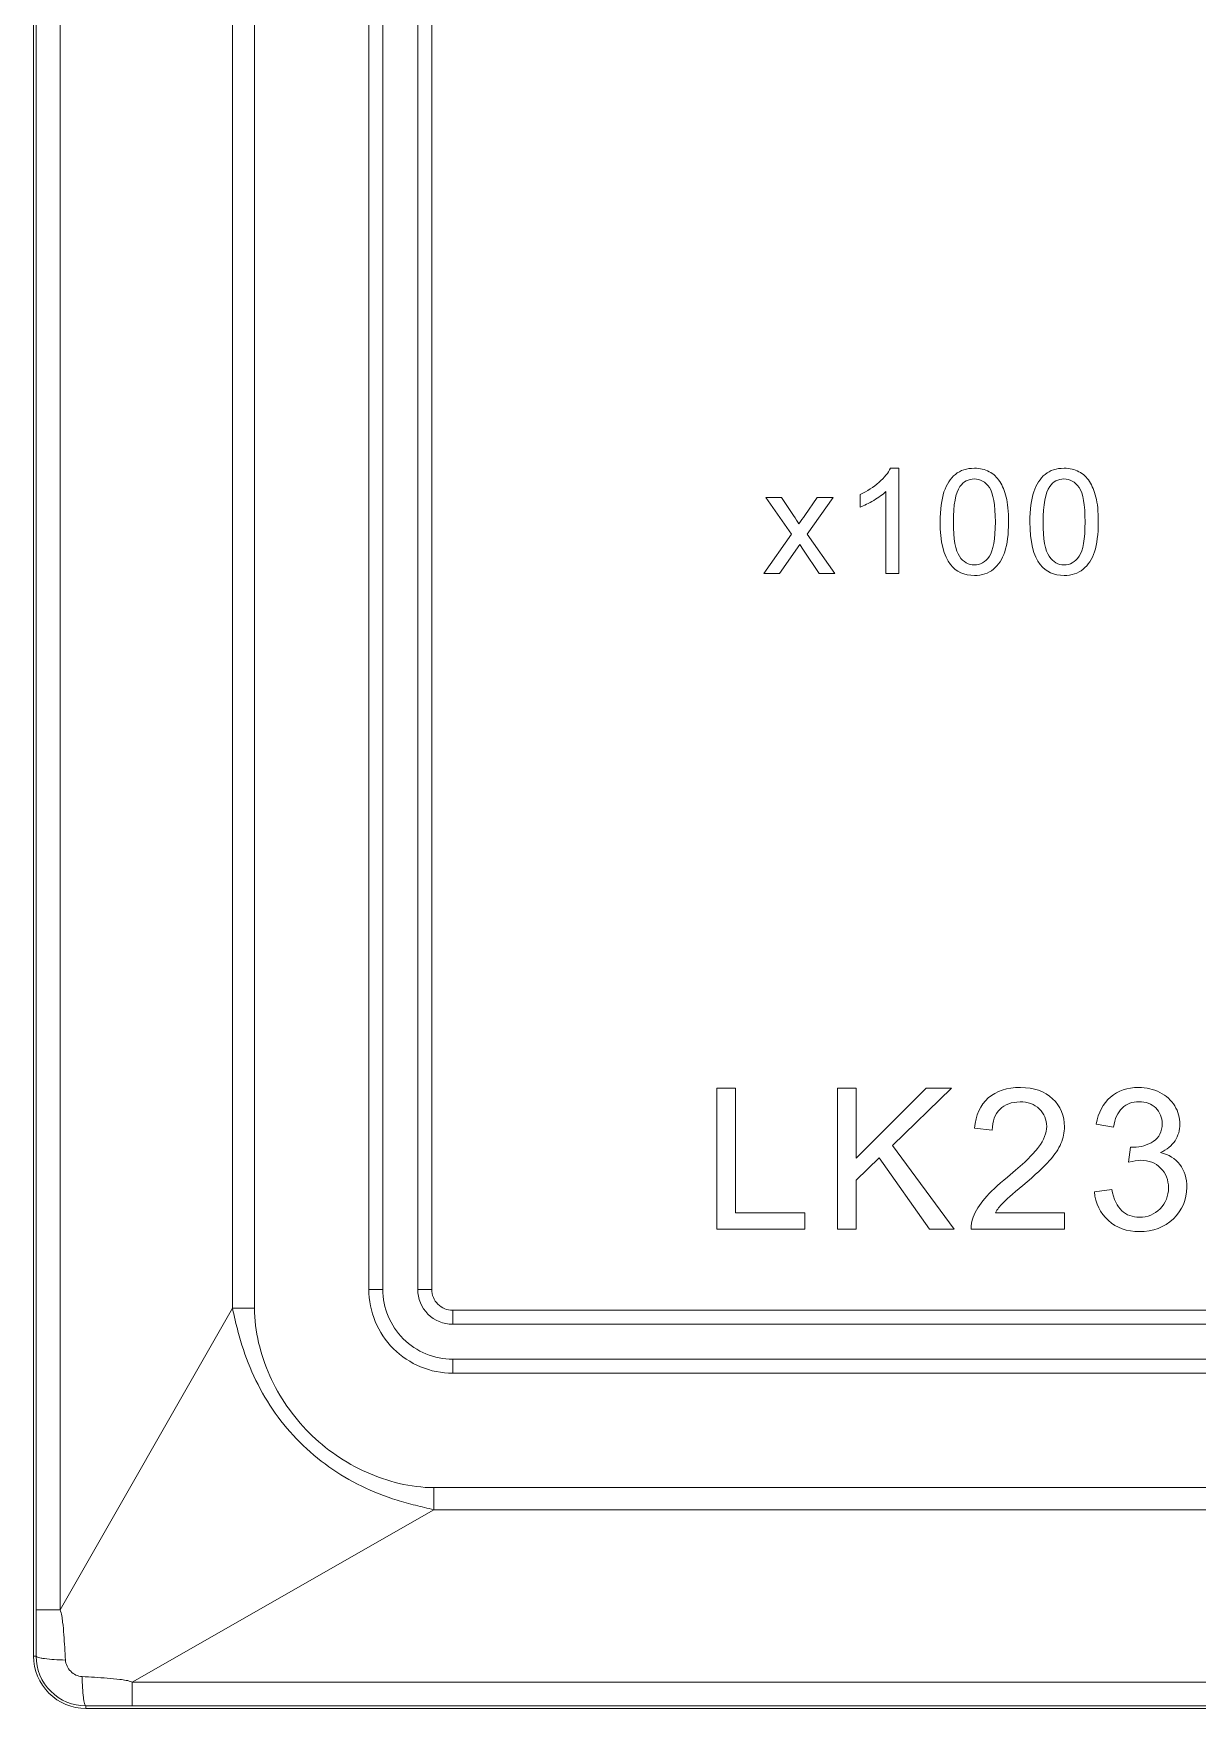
# Model space of a CAD drawing. Header units: millimetres. Extents: x 33157 to 59611, y -29750 to 1750.
# Drawn here: x 53729.31 to 53745.97, y 379.19 to 403.17 of the extents above; entities that cross this region are included whole.
import ezdxf

# ---------------------------------------------------------------- set-up
doc = ezdxf.new("R2010")
doc.units = ezdxf.units.MM
doc.layers.get('0').update_dxf_attribs({"lineweight": 18})

msp = doc.modelspace()

# ---------------------------------------------------------------- linework, layer by layer
at = {"lineweight": 9}
for p, q in [((53729.313, 478.445), (53729.313, 379.945)), ((53729.351, 477.781), (53729.351, 380.609)), ((53729.693, 477.781), (53729.693, 380.609)), ((53732.159, 473.464), (53732.159, 384.925)), ((53732.475, 473.464), (53732.475, 384.925)), ((53734.113, 473.195), (53734.113, 385.195)), ((53734.313, 473.195), (53734.313, 385.195)), ((53734.813, 473.195), (53734.813, 385.195)), ((53735.013, 473.195), (53735.013, 385.195)), ((53734.313, 385.195), (53734.313, 385.195)), ((53735.013, 385.195), (53735.013, 385.195)), ((53732.159, 384.925), (53732.159, 384.925)), ((53732.475, 384.925), (53732.475, 384.925)), ((53735.313, 384.895), (53735.313, 384.895)), ((53735.313, 384.895), (53735.313, 384.695)), ((53735.313, 384.195), (53735.313, 384.195)), ((53735.313, 384.195), (53735.313, 383.995)), ((53735.044, 382.357), (53735.044, 382.357)), ((53735.044, 382.357), (53735.044, 382.041)), ((53735.044, 382.041), (53735.044, 382.041)), ((53729.693, 380.609), (53729.693, 380.609)), ((53729.35, 379.945), (53729.35, 379.945)), ((53730.727, 379.574), (53730.727, 379.574)), ((53730.727, 379.574), (53730.727, 379.233)), ((53730.063, 379.232), (53730.063, 379.232)), ((53730.063, 379.232), (53730.063, 379.195))]:
    msp.add_line(p, q, dxfattribs=at)
for points, knots in [([(53741.699, 395.441), (53741.699, 395.441), (53741.514, 395.441), (53741.514, 395.441), (53741.514, 395.441), (53741.514, 396.617), (53741.514, 396.617), (53741.47, 396.574), (53741.411, 396.532), (53741.339, 396.489), (53741.267, 396.447), (53741.202, 396.415), (53741.145, 396.394), (53741.145, 396.394), (53741.145, 396.573), (53741.145, 396.573), (53741.248, 396.621), (53741.338, 396.68), (53741.415, 396.749), (53741.493, 396.818), (53741.548, 396.885), (53741.58, 396.95), (53741.58, 396.95), (53741.699, 396.95), (53741.699, 396.95), (53741.699, 396.95), (53741.699, 395.441), (53741.699, 395.441)], [0, 0, 0, 0, 137700.964686, 137700.964686, 137700.964686, 275401.929373, 275401.929373, 275401.929373, 413102.894059, 413102.894059, 413102.894059, 550803.858745, 550803.858745, 550803.858745, 688504.823431, 688504.823431, 688504.823431, 826205.788118, 826205.788118, 826205.788118, 963906.752804, 963906.752804, 963906.752804, 1101607.71749, 1101607.71749, 1101607.71749, 1239308.682176, 1239308.682176, 1239308.682176, 1239308.682176]), ([(53742.29, 396.182), (53742.29, 396.36), (53742.309, 396.503), (53742.345, 396.611), (53742.382, 396.72), (53742.436, 396.804), (53742.508, 396.862), (53742.58, 396.921), (53742.671, 396.95), (53742.78, 396.95), (53742.86, 396.95), (53742.931, 396.934), (53742.992, 396.901), (53743.053, 396.869), (53743.103, 396.822), (53743.143, 396.76), (53743.182, 396.7), (53743.213, 396.625), (53743.235, 396.537), (53743.258, 396.449), (53743.269, 396.331), (53743.269, 396.182), (53743.269, 396.006), (53743.251, 395.863), (53743.215, 395.755), (53743.179, 395.646), (53743.124, 395.562), (53743.052, 395.504), (53742.981, 395.445), (53742.89, 395.415), (53742.78, 395.415), (53742.635, 395.415), (53742.521, 395.467), (53742.439, 395.57), (53742.34, 395.696), (53742.29, 395.9), (53742.29, 396.182)], [0, 0, 0, 0, 135579.46263, 135579.46263, 135579.46263, 271158.92526, 271158.92526, 271158.92526, 406738.38789, 406738.38789, 406738.38789, 542317.85052, 542317.85052, 542317.85052, 677897.31315, 677897.31315, 677897.31315, 813476.77578, 813476.77578, 813476.77578, 949056.23841, 949056.23841, 949056.23841, 1084635.70104, 1084635.70104, 1084635.70104, 1220215.16367, 1220215.16367, 1220215.16367, 1355794.626299, 1355794.626299, 1355794.626299, 1491374.088929, 1491374.088929, 1491374.088929, 1626953.551559, 1626953.551559, 1626953.551559, 1626953.551559]), ([(53743.575, 396.182), (53743.575, 396.36), (53743.593, 396.503), (53743.629, 396.611), (53743.666, 396.72), (53743.721, 396.804), (53743.793, 396.862), (53743.864, 396.921), (53743.955, 396.95), (53744.064, 396.95), (53744.145, 396.95), (53744.215, 396.934), (53744.277, 396.901), (53744.337, 396.869), (53744.388, 396.822), (53744.427, 396.76), (53744.466, 396.7), (53744.497, 396.625), (53744.52, 396.537), (53744.542, 396.449), (53744.553, 396.331), (53744.553, 396.182), (53744.553, 396.006), (53744.535, 395.863), (53744.499, 395.755), (53744.463, 395.646), (53744.409, 395.562), (53744.337, 395.504), (53744.265, 395.445), (53744.174, 395.415), (53744.064, 395.415), (53743.92, 395.415), (53743.806, 395.467), (53743.723, 395.57), (53743.624, 395.696), (53743.575, 395.9), (53743.575, 396.182)], [0, 0, 0, 0, 135582.715018, 135582.715018, 135582.715018, 271165.430036, 271165.430036, 271165.430036, 406748.145054, 406748.145054, 406748.145054, 542330.860072, 542330.860072, 542330.860072, 677913.57509, 677913.57509, 677913.57509, 813496.290108, 813496.290108, 813496.290108, 949079.005126, 949079.005126, 949079.005126, 1084661.720144, 1084661.720144, 1084661.720144, 1220244.435163, 1220244.435163, 1220244.435163, 1355827.150181, 1355827.150181, 1355827.150181, 1491409.865199, 1491409.865199, 1491409.865199, 1626992.580217, 1626992.580217, 1626992.580217, 1626992.580217]), ([(53742.479, 396.181), (53742.479, 395.934), (53742.508, 395.77), (53742.566, 395.689), (53742.624, 395.607), (53742.695, 395.566), (53742.78, 395.566), (53742.864, 395.566), (53742.936, 395.607), (53742.994, 395.689), (53743.051, 395.771), (53743.08, 395.935), (53743.08, 396.181), (53743.08, 396.429), (53743.051, 396.593), (53742.994, 396.674), (53742.936, 396.756), (53742.864, 396.797), (53742.778, 396.797), (53742.693, 396.797), (53742.625, 396.76), (53742.574, 396.689), (53742.511, 396.597), (53742.479, 396.428), (53742.479, 396.181)], [0, 0, 0, 0, 138735.227763, 138735.227763, 138735.227763, 277470.455527, 277470.455527, 277470.455527, 416205.68329, 416205.68329, 416205.68329, 554940.911053, 554940.911053, 554940.911053, 693676.138816, 693676.138816, 693676.138816, 832411.36658, 832411.36658, 832411.36658, 971146.594343, 971146.594343, 971146.594343, 1109881.822106, 1109881.822106, 1109881.822106, 1109881.822106]), ([(53743.764, 396.181), (53743.764, 395.934), (53743.793, 395.77), (53743.85, 395.689), (53743.908, 395.607), (53743.98, 395.566), (53744.064, 395.566), (53744.149, 395.566), (53744.22, 395.607), (53744.278, 395.689), (53744.336, 395.771), (53744.364, 395.935), (53744.364, 396.181), (53744.364, 396.429), (53744.336, 396.593), (53744.278, 396.674), (53744.221, 396.756), (53744.148, 396.797), (53744.062, 396.797), (53743.977, 396.797), (53743.909, 396.76), (53743.859, 396.689), (53743.795, 396.597), (53743.764, 396.428), (53743.764, 396.181)], [0, 0, 0, 0, 138738.555826, 138738.555826, 138738.555826, 277477.111651, 277477.111651, 277477.111651, 416215.667477, 416215.667477, 416215.667477, 554954.223303, 554954.223303, 554954.223303, 693692.779128, 693692.779128, 693692.779128, 832431.334954, 832431.334954, 832431.334954, 971169.89078, 971169.89078, 971169.89078, 1109908.446605, 1109908.446605, 1109908.446605, 1109908.446605]), ([(53739.764, 395.441), (53739.764, 395.441), (53740.162, 396.005), (53740.162, 396.005), (53740.162, 396.005), (53739.793, 396.53), (53739.793, 396.53), (53739.793, 396.53), (53740.02, 396.53), (53740.02, 396.53), (53740.02, 396.53), (53740.192, 396.273), (53740.192, 396.273), (53740.224, 396.225), (53740.25, 396.185), (53740.267, 396.155), (53740.298, 396.198), (53740.326, 396.238), (53740.351, 396.273), (53740.351, 396.273), (53740.532, 396.53), (53740.532, 396.53), (53740.532, 396.53), (53740.758, 396.53), (53740.758, 396.53), (53740.758, 396.53), (53740.387, 396.005), (53740.387, 396.005), (53740.387, 396.005), (53740.782, 395.441), (53740.782, 395.441), (53740.782, 395.441), (53740.557, 395.441), (53740.557, 395.441), (53740.557, 395.441), (53740.332, 395.776), (53740.332, 395.776), (53740.332, 395.776), (53740.281, 395.857), (53740.281, 395.857), (53740.281, 395.857), (53739.989, 395.441), (53739.989, 395.441), (53739.989, 395.441), (53739.764, 395.441), (53739.764, 395.441)], [0, 0, 0, 0, 134323.238459, 134323.238459, 134323.238459, 268646.476918, 268646.476918, 268646.476918, 402969.715377, 402969.715377, 402969.715377, 537292.953835, 537292.953835, 537292.953835, 671616.192294, 671616.192294, 671616.192294, 805939.430753, 805939.430753, 805939.430753, 940262.669212, 940262.669212, 940262.669212, 1074585.907671, 1074585.907671, 1074585.907671, 1208909.14613, 1208909.14613, 1208909.14613, 1343232.384589, 1343232.384589, 1343232.384589, 1477555.623048, 1477555.623048, 1477555.623048, 1611878.861506, 1611878.861506, 1611878.861506, 1746202.099965, 1746202.099965, 1746202.099965, 1880525.338424, 1880525.338424, 1880525.338424, 2014848.576883, 2014848.576883, 2014848.576883, 2014848.576883]), ([(53739.093, 386.056), (53739.093, 386.056), (53739.093, 388.077), (53739.093, 388.077), (53739.093, 388.077), (53739.361, 388.077), (53739.361, 388.077), (53739.361, 388.077), (53739.361, 386.293), (53739.361, 386.293), (53739.361, 386.293), (53740.354, 386.293), (53740.354, 386.293), (53740.354, 386.293), (53740.354, 386.056), (53740.354, 386.056), (53740.354, 386.056), (53739.093, 386.056), (53739.093, 386.056)], [0, 0, 0, 0, 141891.277336, 141891.277336, 141891.277336, 283782.554672, 283782.554672, 283782.554672, 425673.832009, 425673.832009, 425673.832009, 567565.109345, 567565.109345, 567565.109345, 709456.386681, 709456.386681, 709456.386681, 851347.664017, 851347.664017, 851347.664017, 851347.664017]), ([(53740.819, 386.056), (53740.819, 386.056), (53740.819, 388.077), (53740.819, 388.077), (53740.819, 388.077), (53741.087, 388.077), (53741.087, 388.077), (53741.087, 388.077), (53741.087, 387.075), (53741.087, 387.075), (53741.087, 387.075), (53742.091, 388.077), (53742.091, 388.077), (53742.091, 388.077), (53742.453, 388.077), (53742.453, 388.077), (53742.453, 388.077), (53741.606, 387.257), (53741.606, 387.257), (53741.606, 387.257), (53742.49, 386.056), (53742.49, 386.056), (53742.49, 386.056), (53742.137, 386.056), (53742.137, 386.056), (53742.137, 386.056), (53741.418, 387.076), (53741.418, 387.076), (53741.418, 387.076), (53741.087, 386.756), (53741.087, 386.756), (53741.087, 386.756), (53741.087, 386.056), (53741.087, 386.056), (53741.087, 386.056), (53740.819, 386.056), (53740.819, 386.056)], [0, 0, 0, 0, 135583.311169, 135583.311169, 135583.311169, 271166.622339, 271166.622339, 271166.622339, 406749.933508, 406749.933508, 406749.933508, 542333.244678, 542333.244678, 542333.244678, 677916.555847, 677916.555847, 677916.555847, 813499.867017, 813499.867017, 813499.867017, 949083.178186, 949083.178186, 949083.178186, 1084666.489356, 1084666.489356, 1084666.489356, 1220249.800525, 1220249.800525, 1220249.800525, 1355833.111695, 1355833.111695, 1355833.111695, 1491416.422864, 1491416.422864, 1491416.422864, 1626999.734033, 1626999.734033, 1626999.734033, 1626999.734033]), ([(53744.072, 386.293), (53744.072, 386.293), (53744.072, 386.056), (53744.072, 386.056), (53744.072, 386.056), (53742.734, 386.056), (53742.734, 386.056), (53742.732, 386.116), (53742.742, 386.173), (53742.763, 386.228), (53742.798, 386.319), (53742.853, 386.409), (53742.928, 386.497), (53743.004, 386.585), (53743.112, 386.687), (53743.253, 386.802), (53743.472, 386.982), (53743.62, 387.125), (53743.698, 387.23), (53743.776, 387.335), (53743.815, 387.435), (53743.815, 387.529), (53743.815, 387.627), (53743.78, 387.71), (53743.709, 387.778), (53743.639, 387.845), (53743.546, 387.879), (53743.433, 387.879), (53743.313, 387.879), (53743.217, 387.843), (53743.145, 387.772), (53743.073, 387.701), (53743.037, 387.602), (53743.036, 387.475), (53743.036, 387.475), (53742.782, 387.501), (53742.782, 387.501), (53742.799, 387.691), (53742.865, 387.836), (53742.979, 387.935), (53743.093, 388.035), (53743.246, 388.085), (53743.439, 388.085), (53743.632, 388.085), (53743.786, 388.031), (53743.899, 387.924), (53744.013, 387.816), (53744.069, 387.682), (53744.069, 387.523), (53744.069, 387.442), (53744.053, 387.363), (53744.019, 387.285), (53743.986, 387.206), (53743.931, 387.124), (53743.855, 387.038), (53743.777, 386.951), (53743.65, 386.832), (53743.472, 386.682), (53743.323, 386.557), (53743.227, 386.472), (53743.185, 386.427), (53743.142, 386.383), (53743.108, 386.338), (53743.08, 386.293), (53743.08, 386.293), (53744.072, 386.293), (53744.072, 386.293)], [0, 0, 0, 0, 132720.779179, 132720.779179, 132720.779179, 265441.558357, 265441.558357, 265441.558357, 398162.337536, 398162.337536, 398162.337536, 530883.116714, 530883.116714, 530883.116714, 663603.895893, 663603.895893, 663603.895893, 796324.675071, 796324.675071, 796324.675071, 929045.45425, 929045.45425, 929045.45425, 1061766.233428, 1061766.233428, 1061766.233428, 1194487.012607, 1194487.012607, 1194487.012607, 1327207.791785, 1327207.791785, 1327207.791785, 1459928.570964, 1459928.570964, 1459928.570964, 1592649.350142, 1592649.350142, 1592649.350142, 1725370.129321, 1725370.129321, 1725370.129321, 1858090.908499, 1858090.908499, 1858090.908499, 1990811.687678, 1990811.687678, 1990811.687678, 2123532.466857, 2123532.466857, 2123532.466857, 2256253.246035, 2256253.246035, 2256253.246035, 2388974.025214, 2388974.025214, 2388974.025214, 2521694.804392, 2521694.804392, 2521694.804392, 2654415.583571, 2654415.583571, 2654415.583571, 2787136.362749, 2787136.362749, 2787136.362749, 2919857.141928, 2919857.141928, 2919857.141928, 2919857.141928]), ([(53744.497, 386.592), (53744.497, 386.592), (53744.746, 386.626), (53744.746, 386.626), (53744.774, 386.485), (53744.822, 386.383), (53744.89, 386.321), (53744.959, 386.259), (53745.042, 386.228), (53745.142, 386.228), (53745.259, 386.228), (53745.358, 386.268), (53745.438, 386.349), (53745.518, 386.43), (53745.558, 386.53), (53745.558, 386.65), (53745.558, 386.764), (53745.521, 386.858), (53745.446, 386.932), (53745.372, 387.006), (53745.278, 387.043), (53745.162, 387.043), (53745.115, 387.043), (53745.057, 387.034), (53744.987, 387.015), (53744.987, 387.015), (53745.015, 387.233), (53745.015, 387.233), (53745.031, 387.231), (53745.045, 387.23), (53745.055, 387.23), (53745.161, 387.23), (53745.256, 387.258), (53745.341, 387.313), (53745.426, 387.368), (53745.468, 387.452), (53745.468, 387.567), (53745.468, 387.657), (53745.437, 387.733), (53745.375, 387.792), (53745.314, 387.852), (53745.234, 387.882), (53745.137, 387.882), (53745.04, 387.882), (53744.96, 387.851), (53744.895, 387.79), (53744.831, 387.729), (53744.789, 387.637), (53744.771, 387.515), (53744.771, 387.515), (53744.523, 387.56), (53744.523, 387.56), (53744.553, 387.727), (53744.622, 387.856), (53744.73, 387.948), (53744.837, 388.039), (53744.971, 388.085), (53745.131, 388.085), (53745.241, 388.085), (53745.342, 388.061), (53745.435, 388.014), (53745.528, 387.967), (53745.599, 387.903), (53745.648, 387.821), (53745.698, 387.739), (53745.722, 387.653), (53745.722, 387.561), (53745.722, 387.474), (53745.698, 387.395), (53745.652, 387.323), (53745.605, 387.252), (53745.535, 387.195), (53745.444, 387.153), (53745.563, 387.125), (53745.656, 387.068), (53745.722, 386.981), (53745.788, 386.895), (53745.821, 386.785), (53745.821, 386.655), (53745.821, 386.479), (53745.756, 386.329), (53745.628, 386.206), (53745.499, 386.083), (53745.336, 386.022), (53745.14, 386.022), (53744.962, 386.022), (53744.815, 386.075), (53744.698, 386.181), (53744.58, 386.287), (53744.514, 386.424), (53744.497, 386.592)], [0, 0, 0, 0, 131807.854509, 131807.854509, 131807.854509, 263615.709018, 263615.709018, 263615.709018, 395423.563527, 395423.563527, 395423.563527, 527231.418036, 527231.418036, 527231.418036, 659039.272545, 659039.272545, 659039.272545, 790847.127054, 790847.127054, 790847.127054, 922654.981563, 922654.981563, 922654.981563, 1054462.836072, 1054462.836072, 1054462.836072, 1186270.690581, 1186270.690581, 1186270.690581, 1318078.54509, 1318078.54509, 1318078.54509, 1449886.399599, 1449886.399599, 1449886.399599, 1581694.254108, 1581694.254108, 1581694.254108, 1713502.108618, 1713502.108618, 1713502.108618, 1845309.963127, 1845309.963127, 1845309.963127, 1977117.817636, 1977117.817636, 1977117.817636, 2108925.672145, 2108925.672145, 2108925.672145, 2240733.526654, 2240733.526654, 2240733.526654, 2372541.381163, 2372541.381163, 2372541.381163, 2504349.235672, 2504349.235672, 2504349.235672, 2636157.090181, 2636157.090181, 2636157.090181, 2767964.94469, 2767964.94469, 2767964.94469, 2899772.799199, 2899772.799199, 2899772.799199, 3031580.653708, 3031580.653708, 3031580.653708, 3163388.508217, 3163388.508217, 3163388.508217, 3295196.362726, 3295196.362726, 3295196.362726, 3427004.217235, 3427004.217235, 3427004.217235, 3558812.071744, 3558812.071744, 3558812.071744, 3690619.926253, 3690619.926253, 3690619.926253, 3822427.780762, 3822427.780762, 3822427.780762, 3954235.635271, 3954235.635271, 3954235.635271, 3954235.635271])]:
    msp.add_open_spline(points, degree=3, knots=knots)
for points in [[(53734.113, 385.195), (53734.113, 385.195), (53734.313, 385.195), (53734.313, 385.195)], [(53735.013, 385.195), (53735.013, 385.195), (53734.813, 385.195), (53734.813, 385.195)], [(53729.693, 380.609), (53729.693, 380.609), (53732.159, 384.925), (53732.159, 384.925)], [(53732.475, 384.925), (53732.475, 384.925), (53732.159, 384.925), (53732.159, 384.925)], [(53735.313, 384.895), (53735.313, 384.895), (53758.013, 384.895), (53758.013, 384.895)], [(53735.313, 384.895), (53735.313, 384.895), (53758.013, 384.895), (53758.013, 384.895)], [(53735.313, 384.695), (53735.313, 384.695), (53758.013, 384.695), (53758.013, 384.695)], [(53758.013, 384.195), (53758.013, 384.195), (53735.313, 384.195), (53735.313, 384.195)], [(53758.013, 383.995), (53758.013, 383.995), (53735.313, 383.995), (53735.313, 383.995)], [(53735.044, 382.357), (53735.044, 382.357), (53758.282, 382.357), (53758.282, 382.357)], [(53730.727, 379.574), (53730.727, 379.574), (53735.044, 382.041), (53735.044, 382.041)], [(53735.044, 382.041), (53735.044, 382.041), (53758.282, 382.041), (53758.282, 382.041)], [(53729.351, 380.609), (53729.351, 380.609), (53729.693, 380.609), (53729.693, 380.609)], [(53729.35, 379.945), (53729.35, 380.166), (53729.351, 380.388), (53729.351, 380.609)], [(53729.35, 379.945), (53729.35, 379.945), (53729.313, 379.945), (53729.313, 379.945)], [(53762.599, 379.574), (53762.599, 379.574), (53730.727, 379.574), (53730.727, 379.574)], [(53730.063, 379.195), (53730.063, 379.195), (53763.263, 379.195), (53763.263, 379.195)], [(53730.727, 379.233), (53730.506, 379.233), (53730.284, 379.232), (53730.063, 379.232)], [(53762.599, 379.233), (53762.599, 379.233), (53730.727, 379.233), (53730.727, 379.233)]]:
    msp.add_open_spline(points, degree=3, dxfattribs=at)
for points, knots in [([(53734.113, 385.195), (53734.113, 384.877), (53734.239, 384.571), (53734.464, 384.346), (53734.69, 384.121), (53734.995, 383.995), (53735.313, 383.995)], [0, 0, 0, 0, 167124.574608, 167124.574608, 167124.574608, 334249.149217, 334249.149217, 334249.149217, 334249.149217]), ([(53734.313, 385.195), (53734.313, 384.93), (53734.418, 384.675), (53734.606, 384.488), (53734.793, 384.3), (53735.048, 384.195), (53735.313, 384.195)], [0, 0, 0, 0, 167124.989923, 167124.989923, 167124.989923, 334249.979846, 334249.979846, 334249.979846, 334249.979846]), ([(53734.813, 385.195), (53734.813, 385.062), (53734.866, 384.935), (53734.959, 384.841), (53735.053, 384.748), (53735.18, 384.695), (53735.313, 384.695)], [0, 0, 0, 0, 167126.028626, 167126.028626, 167126.028626, 334252.057251, 334252.057251, 334252.057251, 334252.057251]), ([(53735.013, 385.195), (53735.013, 385.115), (53735.045, 385.039), (53735.101, 384.983), (53735.157, 384.927), (53735.233, 384.895), (53735.313, 384.895)], [0, 0, 0, 0, 167126.444216, 167126.444216, 167126.444216, 334252.888432, 334252.888432, 334252.888432, 334252.888432]), ([(53732.159, 384.925), (53732.181, 384.837), (53732.2, 384.749), (53732.222, 384.661), (53732.244, 384.573), (53732.268, 384.485), (53732.295, 384.398), (53732.35, 384.225), (53732.416, 384.055), (53732.496, 383.892), (53732.575, 383.728), (53732.668, 383.571), (53732.774, 383.423), (53732.879, 383.275), (53732.997, 383.136), (53733.125, 383.007), (53733.254, 382.879), (53733.393, 382.761), (53733.541, 382.656), (53733.689, 382.55), (53733.846, 382.457), (53734.01, 382.378), (53734.173, 382.298), (53734.343, 382.232), (53734.516, 382.177), (53734.603, 382.15), (53734.691, 382.126), (53734.779, 382.104), (53734.867, 382.082), (53734.955, 382.063), (53735.044, 382.041)], [0, 0, 0, 0, 136832.190092, 136832.190092, 136832.190092, 273664.380183, 273664.380183, 273664.380183, 410496.570275, 410496.570275, 410496.570275, 547328.760366, 547328.760366, 547328.760366, 684160.950458, 684160.950458, 684160.950458, 820993.140549, 820993.140549, 820993.140549, 957825.330641, 957825.330641, 957825.330641, 1094657.520732, 1094657.520732, 1094657.520732, 1231489.710824, 1231489.710824, 1231489.710824, 1368321.900915, 1368321.900915, 1368321.900915, 1368321.900915]), ([(53732.475, 384.925), (53732.475, 384.759), (53732.497, 384.593), (53732.535, 384.431), (53732.573, 384.269), (53732.627, 384.111), (53732.695, 383.959), (53732.831, 383.656), (53733.024, 383.377), (53733.259, 383.141), (53733.495, 382.905), (53733.774, 382.713), (53734.077, 382.577), (53734.229, 382.509), (53734.387, 382.455), (53734.549, 382.417), (53734.711, 382.379), (53734.878, 382.357), (53735.044, 382.357)], [0, 0, 0, 0, 141880.775558, 141880.775558, 141880.775558, 283761.551116, 283761.551116, 283761.551116, 425642.326673, 425642.326673, 425642.326673, 567523.102231, 567523.102231, 567523.102231, 709403.877789, 709403.877789, 709403.877789, 851284.653347, 851284.653347, 851284.653347, 851284.653347]), ([(53729.77, 379.889), (53729.767, 379.95), (53729.764, 380.01), (53729.76, 380.07), (53729.756, 380.13), (53729.752, 380.191), (53729.748, 380.251), (53729.743, 380.311), (53729.737, 380.371), (53729.73, 380.432), (53729.723, 380.492), (53729.714, 380.553), (53729.693, 380.609)], [0, 0, 0, 0, 148187.596646, 148187.596646, 148187.596646, 296375.193291, 296375.193291, 296375.193291, 444562.789937, 444562.789937, 444562.789937, 592750.386582, 592750.386582, 592750.386582, 592750.386582]), ([(53729.313, 379.945), (53729.313, 379.746), (53729.392, 379.555), (53729.533, 379.415), (53729.673, 379.274), (53729.864, 379.195), (53730.063, 379.195)], [0, 0, 0, 0, 167117.232181, 167117.232181, 167117.232181, 334234.464361, 334234.464361, 334234.464361, 334234.464361]), ([(53729.35, 379.945), (53729.35, 379.756), (53729.425, 379.574), (53729.559, 379.441), (53729.692, 379.307), (53729.874, 379.232), (53730.063, 379.232)], [0, 0, 0, 0, 167117.30862, 167117.30862, 167117.30862, 334234.61724, 334234.61724, 334234.61724, 334234.61724]), ([(53729.35, 379.945), (53729.351, 379.941), (53729.355, 379.938), (53729.359, 379.935), (53729.367, 379.931), (53729.375, 379.928), (53729.383, 379.926), (53729.395, 379.922), (53729.408, 379.919), (53729.421, 379.917), (53729.438, 379.913), (53729.455, 379.911), (53729.472, 379.909), (53729.517, 379.903), (53729.562, 379.899), (53729.607, 379.896), (53729.661, 379.893), (53729.716, 379.89), (53729.77, 379.889)], [0, 0, 0, 0, 141877.517753, 141877.517753, 141877.517753, 283755.035505, 283755.035505, 283755.035505, 425632.553258, 425632.553258, 425632.553258, 567510.07101, 567510.07101, 567510.07101, 709387.588763, 709387.588763, 709387.588763, 851265.106515, 851265.106515, 851265.106515, 851265.106515]), ([(53730.007, 379.652), (53729.948, 379.655), (53729.889, 379.683), (53729.845, 379.727), (53729.801, 379.77), (53729.774, 379.83), (53729.77, 379.889)], [0, 0, 0, 0, 167118.28543, 167118.28543, 167118.28543, 334236.570861, 334236.570861, 334236.570861, 334236.570861]), ([(53730.063, 379.232), (53730.059, 379.232), (53730.056, 379.237), (53730.053, 379.241), (53730.049, 379.249), (53730.046, 379.257), (53730.044, 379.265), (53730.04, 379.277), (53730.037, 379.29), (53730.035, 379.303), (53730.032, 379.32), (53730.029, 379.337), (53730.027, 379.354), (53730.021, 379.399), (53730.017, 379.444), (53730.014, 379.489), (53730.011, 379.543), (53730.009, 379.598), (53730.007, 379.652)], [0, 0, 0, 0, 141879.978466, 141879.978466, 141879.978466, 283759.956932, 283759.956932, 283759.956932, 425639.935398, 425639.935398, 425639.935398, 567519.913864, 567519.913864, 567519.913864, 709399.892329, 709399.892329, 709399.892329, 851279.870795, 851279.870795, 851279.870795, 851279.870795]), ([(53730.727, 379.574), (53730.699, 379.586), (53730.669, 379.592), (53730.64, 379.598), (53730.61, 379.604), (53730.58, 379.608), (53730.55, 379.612), (53730.49, 379.619), (53730.429, 379.625), (53730.369, 379.629), (53730.309, 379.634), (53730.248, 379.638), (53730.188, 379.642), (53730.128, 379.646), (53730.068, 379.649), (53730.007, 379.652)], [0, 0, 0, 0, 144442.319343, 144442.319343, 144442.319343, 288884.638687, 288884.638687, 288884.638687, 433326.95803, 433326.95803, 433326.95803, 577769.277373, 577769.277373, 577769.277373, 722211.596717, 722211.596717, 722211.596717, 722211.596717])]:
    msp.add_open_spline(points, degree=3, knots=knots, dxfattribs=at)

doc.saveas('drawing.dxf')
